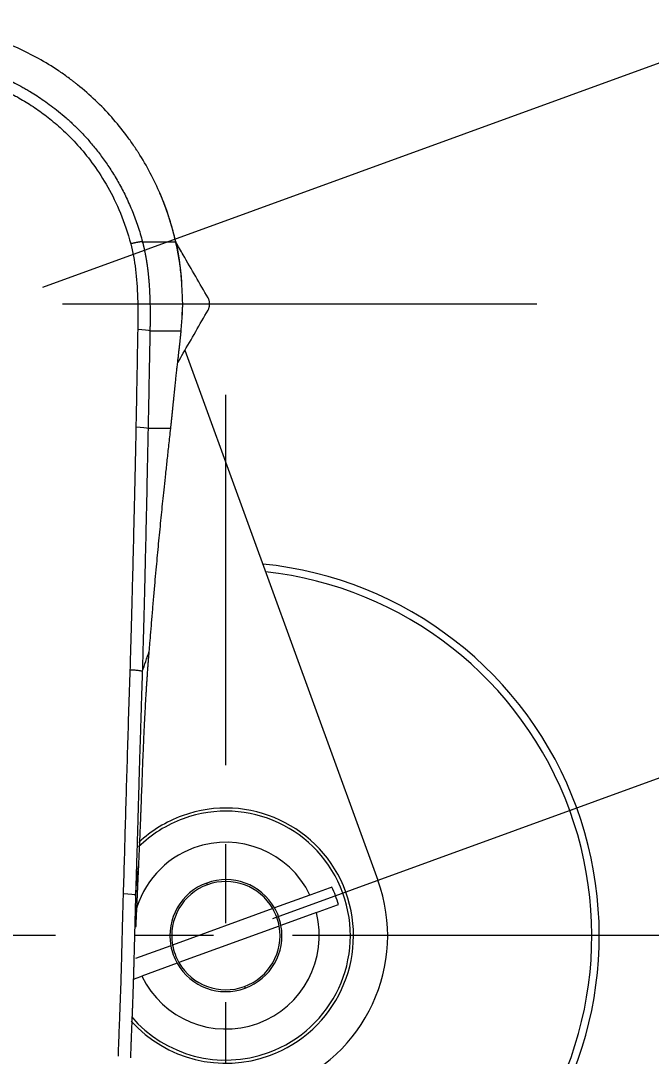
# Model space of a CAD drawing. Extents: x 4680 to 5808, y -3 to 824.
# Drawn here: x 5110.5 to 5161.2, y 185 to 268.2 of the extents above; entities that cross this region are included whole.
import ezdxf

# ---------------------------------------------------------------- set-up
doc = ezdxf.new("R2010")
doc.units = 0
doc.header["$LTSCALE"] = 4
doc.header["$MEASUREMENT"] = 0
doc.header["$PDMODE"] = 3
doc.header["$PDSIZE"] = -10
doc.linetypes.add('CENTER2', pattern=[28.575, 19.05, -3.175, 3.175, -3.175])
doc.layers.get('0').update_dxf_attribs({"linetype": 'CONTINUOUS'})
doc.layers.get('DEFPOINTS').update_dxf_attribs({"linetype": 'CONTINUOUS'})
doc.layers.add('1', color=7, linetype='CONTINUOUS')
doc.layers.add('Cneter', color=1, linetype='CENTER2', lineweight=13)
doc.styles.add('Daelim Dimension', font='NanumGothic.ttf')
doc.dimstyles.new('DEFAULT', dxfattribs={"dimscale": 2, "dimtxt": 2, "dimasz": 2, "dimexe": 0, "dimexo": 2, "dimgap": 1, "dimtad": 1, "dimdec": 1, "dimzin": 9, "dimdsep": 46, "dimtxsty": 'Daelim Dimension', "dimcen": 0.5, "dimclrd": 252, "dimclre": 252, "dimclrt": 3, "dimadec": 1, "dimazin": 0, "dimtfac": 1, "dimtdec": 1, "dimtix": 1, "dimtmove": 0, "dimatfit": 3, "dimfxl": 1, "dimtolj": 1, "dimtzin": 1, "dimlwd": 9, "dimlwe": 9, "dimarcsym": 0})

# ---------------------------------------------------------------- blocks, each defined once
blk = doc.blocks.new('*D23')
at = {"color": 5, "lineweight": 9, "ltscale": 0.5, "transparency": 16777216}
for p, q in [((5112.26, 246.822), (5171.052, 268.22)), ((5172.42, 264.461), (5188.153, 221.235)), ((5130.73, 196.078), (5189.522, 217.477))]:
    blk.add_line(p, q, dxfattribs=at)
at = {"color": 5, "ltscale": 0.5, "transparency": 16777216}
for points in [[(5173.047, 264.689), (5171.794, 264.233), (5171.052, 268.22)], [(5188.78, 221.464), (5187.527, 221.007), (5189.522, 217.477)]]:
    blk.add_solid(points, dxfattribs=at)
at = {"layer": 'DEFPOINTS', "color": 0, "ltscale": 0.5, "transparency": 16777216}
for p in [(5108.502, 245.453), (5189.522, 217.477), (5126.971, 194.71)]:
    blk.add_point(p, dxfattribs=at)
at = {"color": 7, "ltscale": 0.5, "transparency": 16777216, "insert": (5187.228, 245.375), "char_height": 10, "attachment_point": 5, "rotation": 290.00006, "style": 'Daelim Dimension'}
blk.add_mtext('\\A1;54', dxfattribs=at)

msp = doc.modelspace()

# ---------------------------------------------------------------- linework, layer by layer
at = {"layer": '1', "color": 7, "linetype": 'Continuous', "lineweight": 18}
for p, q in [((5122.944, 250.453), (5122.892, 250.453)), ((5122.944, 250.453), (5122.892, 250.453)), ((5123.684, 241.75), (5139.187, 199.156)), ((5133.727, 197.967), (5130.884, 196.932)), ((5130.741, 196.88), (5122.688, 193.949)), ((5134.24, 196.558), (5131.397, 195.523)), ((5131.254, 195.471), (5123.201, 192.54)), ((5122.545, 193.897), (5119.702, 192.863)), ((5123.058, 192.488), (5120.215, 191.453))]:
    msp.add_line(p, q, dxfattribs=at)
at = {"layer": '1', "color": 7, "linetype": 'Continuous', "lineweight": 13}
for p, q in [((5154.602, 204.767), (5155.162, 204.971)), ((5125.483, 198.798), (5125.432, 198.939)), ((5128.459, 190.622), (5128.51, 190.481))]:
    msp.add_line(p, q, dxfattribs=at)
at = {"layer": '1', "color": 7, "linetype": 'Continuous', "lineweight": 18}
for centre, radius, start, end in [((5101.002, 245.453), 22.5, 4.41844, 23.35781), ((5101.002, 245.453), 22.5, 4.41844, 23.35781), ((5126.971, 194.71), 30, 20, 84.32188), ((5126.971, 194.71), 29.404, 20, 83.76219), ((5126.971, 194.71), 30, 253.83406, 20), ((5126.971, 194.71), 29.404, 253.56125, 20), ((5126.971, 194.71), 10.25, 290, 110), ((5126.971, 194.71), 10, 290, 110), ((5126.971, 194.71), 10, 110, 134.53906), ((5126.971, 194.71), 10.25, 110, 133.08219), ((5126.971, 194.71), 7.5, 25.73917, 110), ((5126.971, 194.71), 7.5, 110, 165.89785), ((5126.971, 194.71), 4.5, 110, 190.40593), ((5126.971, 194.71), 4.5, 29.59407, 110), ((5126.971, 194.71), 4.35, 29.92819, 110), ((5126.971, 194.71), 13, 290, 20), ((5126.971, 194.71), 4.35, 110, 190.07181), ((5126.971, 194.71), 9.375, 15.41143, 24.58857), ((5126.971, 194.71), 7.5, 290, 14.26083), ((5126.971, 194.71), 4.35, 10.07181, 29.92819), ((5126.971, 194.71), 4.5, 10.40593, 29.59407), ((5126.971, 194.71), 4.35, 290, 10.07181), ((5126.971, 194.71), 4.5, 290, 10.40593), ((5126.971, 194.71), 4.5, 190.40593, 209.59407), ((5126.971, 194.71), 4.35, 190.07181, 209.92819), ((5126.971, 194.71), 4.5, 209.59407, 290), ((5126.971, 194.71), 4.35, 209.92819, 290), ((5126.971, 194.71), 7.5, 205.73917, 290), ((5126.971, 194.71), 10, 220.60438, 290), ((5126.971, 194.71), 10.25, 222.14563, 290)]:
    msp.add_arc(centre, radius, start, end, dxfattribs=at)
for centre, major_axis, ratio, start_param, end_param in [((5119.885, 243.296), (1, -0.019), 0.101212, 0.188932, 1.572713), ((5119.885, 243.296), (1, -0.019), 0.101212, 0.188932, 1.572713), ((5119.741, 235.453), (1, -0.02), 0.101209, 0.207439, 1.572868), ((5119.741, 235.453), (1, -0.02), 0.101209, 0.207439, 1.572868), ((5118.715, 197.963), (1, -0.031), 0.101183, 0.032378, 1.573901), ((5118.715, 197.963), (1, -0.031), 0.101183, 0.032378, 1.573901)]:
    msp.add_ellipse(centre, major_axis=major_axis, ratio=ratio, start_param=start_param, end_param=end_param, dxfattribs=at)
for points, knots in [([(5122.944, 250.453), (5122.803, 251.076), (5122.636, 251.688), (5122.253, 252.89), (5122.036, 253.481), (5121.556, 254.642), (5121.291, 255.213), (5120.715, 256.334), (5120.403, 256.885), (5120.023, 257.492), (5119.981, 257.559), (5119.895, 257.694), (5119.852, 257.761), (5119.721, 257.961), (5119.456, 258.358), (5119.179, 258.744), (5118.612, 259.504), (5118.214, 259.992), (5117.379, 260.933), (5116.943, 261.386), (5116.029, 262.255), (5115.552, 262.671), (5114.993, 263.119), (5114.931, 263.168), (5114.805, 263.267), (5114.742, 263.316), (5114.553, 263.461), (5114.171, 263.748), (5113.781, 264.021), (5112.994, 264.549), (5111.918, 265.206), (5110.793, 265.771), (5109.643, 266.289), (5109.055, 266.524), (5108.379, 266.761), (5108.304, 266.787), (5108.153, 266.839), (5108.077, 266.864), (5107.85, 266.938), (5107.395, 267.082), (5106.937, 267.211), (5106.018, 267.448), (5104.784, 267.713), (5103.533, 267.873), (5102.274, 267.981), (5101.64, 268.008), (5101.002, 268.008)], [0, 0, 0, 0, 0.0625, 0.0625, 0.125, 0.125, 0.1875, 0.1875, 0.25, 0.25, 0.257812, 0.257812, 0.265625, 0.265625, 0.28125, 0.3125, 0.3125, 0.375, 0.375, 0.4375, 0.4375, 0.5, 0.5, 0.507812, 0.507812, 0.515625, 0.515625, 0.53125, 0.5625, 0.5625, 0.625, 0.6875, 0.6875, 0.75, 0.75, 0.757812, 0.757812, 0.765625, 0.765625, 0.78125, 0.8125, 0.8125, 0.875, 0.9375, 0.9375, 1, 1, 1, 1]), ([(5122.944, 250.453), (5122.803, 251.076), (5122.636, 251.688), (5122.253, 252.89), (5122.036, 253.481), (5121.556, 254.642), (5121.291, 255.213), (5120.715, 256.334), (5120.403, 256.885), (5120.023, 257.492), (5119.981, 257.559), (5119.895, 257.694), (5119.852, 257.761), (5119.721, 257.961), (5119.456, 258.358), (5119.179, 258.744), (5118.612, 259.504), (5118.214, 259.992), (5117.379, 260.933), (5116.943, 261.386), (5116.029, 262.255), (5115.552, 262.671), (5114.993, 263.119), (5114.931, 263.168), (5114.805, 263.267), (5114.742, 263.316), (5114.553, 263.461), (5114.171, 263.748), (5113.781, 264.021), (5112.994, 264.549), (5111.918, 265.206), (5110.793, 265.771), (5109.643, 266.289), (5109.055, 266.524), (5108.379, 266.761), (5108.304, 266.787), (5108.153, 266.839), (5108.077, 266.864), (5107.85, 266.938), (5107.395, 267.082), (5106.937, 267.211), (5106.018, 267.448), (5104.784, 267.713), (5103.533, 267.873), (5102.274, 267.981), (5101.64, 268.008), (5101.002, 268.008)], [0, 0, 0, 0, 0.0625, 0.0625, 0.125, 0.125, 0.1875, 0.1875, 0.25, 0.25, 0.257812, 0.257812, 0.265625, 0.265625, 0.28125, 0.3125, 0.3125, 0.375, 0.375, 0.4375, 0.4375, 0.5, 0.5, 0.507812, 0.507812, 0.515625, 0.515625, 0.53125, 0.5625, 0.5625, 0.625, 0.6875, 0.6875, 0.75, 0.75, 0.757812, 0.757812, 0.765625, 0.765625, 0.78125, 0.8125, 0.8125, 0.875, 0.9375, 0.9375, 1, 1, 1, 1]), ([(5122.944, 250.453), (5123.042, 250.024), (5123.121, 249.592), (5123.218, 248.939), (5123.247, 248.721), (5123.298, 248.284), (5123.321, 248.065), (5123.381, 247.408), (5123.41, 246.97), (5123.455, 246.092), (5123.471, 245.652), (5123.484, 245.213)], [0, 0, 0, 0, 0.25, 0.25, 0.375, 0.375, 0.5, 0.5, 0.75, 0.75, 1, 1, 1, 1]), ([(5122.944, 250.453), (5123.042, 250.024), (5123.121, 249.592), (5123.218, 248.939), (5123.247, 248.721), (5123.298, 248.284), (5123.321, 248.065), (5123.381, 247.408), (5123.41, 246.97), (5123.455, 246.092), (5123.471, 245.652), (5123.484, 245.213)], [0, 0, 0, 0, 0.25, 0.25, 0.375, 0.375, 0.5, 0.5, 0.75, 0.75, 1, 1, 1, 1]), ([(5125.534, 245.953), (5125.205, 246.522), (5124.875, 247.094), (5124.211, 248.245), (5123.877, 248.823), (5123.345, 249.744), (5123.15, 250.083), (5122.953, 250.423)], [0, 0, 0, 0, 0.387653, 0.387653, 0.775306, 0.775306, 1, 1, 1, 1]), ([(5125.534, 245.953), (5125.205, 246.522), (5124.875, 247.094), (5124.211, 248.245), (5123.877, 248.823), (5123.345, 249.744), (5123.15, 250.083), (5122.953, 250.423)], [0, 0, 0, 0, 0.387653, 0.387653, 0.775306, 0.775306, 1, 1, 1, 1]), ([(5125.534, 244.953), (5125.555, 244.99), (5125.574, 245.029), (5125.607, 245.108), (5125.621, 245.149), (5125.638, 245.212), (5125.643, 245.234), (5125.652, 245.277), (5125.656, 245.299), (5125.665, 245.364), (5125.668, 245.408), (5125.668, 245.475), (5125.667, 245.497), (5125.664, 245.542), (5125.662, 245.564), (5125.653, 245.629), (5125.644, 245.672), (5125.627, 245.736), (5125.621, 245.756), (5125.607, 245.798), (5125.599, 245.818), (5125.574, 245.878), (5125.555, 245.917), (5125.534, 245.953)], [0, 0, 0, 0, 0.125, 0.125, 0.25, 0.25, 0.3125, 0.3125, 0.375, 0.375, 0.5, 0.5, 0.5625, 0.5625, 0.625, 0.625, 0.75, 0.75, 0.8125, 0.8125, 0.875, 0.875, 1, 1, 1, 1]), ([(5125.534, 244.953), (5125.555, 244.99), (5125.574, 245.029), (5125.607, 245.108), (5125.621, 245.149), (5125.638, 245.212), (5125.643, 245.234), (5125.652, 245.277), (5125.656, 245.299), (5125.665, 245.364), (5125.668, 245.408), (5125.668, 245.475), (5125.667, 245.497), (5125.664, 245.542), (5125.662, 245.564), (5125.653, 245.629), (5125.644, 245.672), (5125.627, 245.736), (5125.621, 245.756), (5125.607, 245.798), (5125.599, 245.818), (5125.574, 245.878), (5125.555, 245.917), (5125.534, 245.953)], [0, 0, 0, 0, 0.125, 0.125, 0.25, 0.25, 0.3125, 0.3125, 0.375, 0.375, 0.5, 0.5, 0.5625, 0.5625, 0.625, 0.625, 0.75, 0.75, 0.8125, 0.8125, 0.875, 0.875, 1, 1, 1, 1]), ([(5123.135, 240.799), (5123.271, 241.034), (5123.406, 241.268), (5123.877, 242.084), (5124.211, 242.662), (5124.875, 243.813), (5125.205, 244.384), (5125.534, 244.953)], [0, 0, 0, 0, 0.166797, 0.166797, 0.583398, 0.583398, 1, 1, 1, 1]), ([(5123.135, 240.799), (5123.271, 241.034), (5123.406, 241.268), (5123.877, 242.084), (5124.211, 242.662), (5124.875, 243.813), (5125.205, 244.384), (5125.534, 244.953)], [0, 0, 0, 0, 0.166797, 0.166797, 0.583398, 0.583398, 1, 1, 1, 1]), ([(5120.256, 215.929), (5120.25, 215.935), (5120.239, 215.941), (5120.206, 215.954), (5120.184, 215.961), (5120.129, 215.974), (5120.095, 215.98), (5120.018, 215.993), (5119.974, 215.999), (5119.879, 216.011), (5119.827, 216.016), (5119.719, 216.026), (5119.662, 216.031), (5119.547, 216.039), (5119.489, 216.042), (5119.374, 216.048), (5119.317, 216.051), (5119.262, 216.052)], [0, 0, 0, 0, 0.125, 0.125, 0.25, 0.25, 0.375, 0.375, 0.5, 0.5, 0.625, 0.625, 0.75, 0.75, 0.875, 0.875, 1, 1, 1, 1]), ([(5120.256, 215.929), (5120.25, 215.935), (5120.239, 215.941), (5120.206, 215.954), (5120.184, 215.961), (5120.129, 215.974), (5120.095, 215.98), (5120.018, 215.993), (5119.974, 215.999), (5119.879, 216.011), (5119.827, 216.016), (5119.719, 216.026), (5119.662, 216.031), (5119.547, 216.039), (5119.489, 216.042), (5119.374, 216.048), (5119.317, 216.051), (5119.262, 216.052)], [0, 0, 0, 0, 0.125, 0.125, 0.25, 0.25, 0.375, 0.375, 0.5, 0.5, 0.625, 0.625, 0.75, 0.75, 0.875, 0.875, 1, 1, 1, 1]), ([(5119.714, 197.935), (5119.712, 197.866), (5119.707, 197.713), (5119.7, 197.462), (5119.691, 197.168), (5119.682, 196.83), (5119.671, 196.448), (5119.66, 196.022), (5119.648, 195.553), (5119.635, 195.043), (5119.622, 194.526), (5119.609, 194.024), (5119.598, 193.56), (5119.586, 193.12), (5119.576, 192.705), (5119.565, 192.316), (5119.555, 191.951), (5119.544, 191.531), (5119.528, 190.995), (5119.505, 190.29), (5119.476, 189.45), (5119.446, 188.684), (5119.421, 188.043), (5119.403, 187.578), (5119.385, 187.136), (5119.369, 186.714), (5119.353, 186.313), (5119.339, 185.929), (5119.326, 185.564), (5119.313, 185.215), (5119.306, 184.989), (5119.302, 184.879)], [0, 0, 0, 0, 0.015918, 0.035127, 0.057669, 0.083575, 0.112858, 0.145503, 0.181455, 0.220611, 0.262808, 0.300259, 0.335871, 0.369585, 0.401366, 0.431201, 0.459092, 0.485062, 0.527826, 0.582224, 0.646811, 0.720743, 0.75831, 0.793879, 0.827686, 0.859901, 0.890646, 0.92, 0.948006, 0.974676, 1, 1, 1, 1]), ([(5119.714, 197.935), (5119.712, 197.866), (5119.707, 197.713), (5119.7, 197.462), (5119.691, 197.168), (5119.682, 196.83), (5119.671, 196.448), (5119.66, 196.022), (5119.648, 195.553), (5119.635, 195.043), (5119.622, 194.526), (5119.609, 194.024), (5119.598, 193.56), (5119.586, 193.12), (5119.576, 192.705), (5119.565, 192.316), (5119.555, 191.951), (5119.544, 191.531), (5119.528, 190.995), (5119.505, 190.29), (5119.486, 189.743), (5119.474, 189.432), (5119.473, 189.403)], [0, 0, 0, 0, 0.024356, 0.053748, 0.08824, 0.127879, 0.172686, 0.222635, 0.277646, 0.33756, 0.402125, 0.45943, 0.51392, 0.565507, 0.614135, 0.659785, 0.702463, 0.742199, 0.807633, 0.890868, 0.989694, 1, 1, 1, 1]), ([(5119.55, 191.211), (5119.575, 191.22), (5119.797, 191.301), (5120.018, 191.381), (5120.215, 191.453)], [0, 0, 0, 0, 0.113254, 1, 1, 1, 1]), ([(5119.461, 189.066), (5119.454, 188.886), (5119.441, 188.542), (5119.421, 188.043), (5119.403, 187.578), (5119.385, 187.136), (5119.369, 186.714), (5119.353, 186.313), (5119.339, 185.929), (5119.326, 185.564), (5119.313, 185.215), (5119.306, 184.989), (5119.302, 184.879)], [0, 0, 0, 0, 0.12915, 0.2463, 0.357223, 0.462646, 0.563107, 0.658985, 0.750525, 0.83786, 0.92103, 1, 1, 1, 1])]:
    msp.add_open_spline(points, degree=3, knots=knots, dxfattribs=at)
at = {"layer": '1', "color": 7, "linetype": 'Continuous', "lineweight": 13}
for points, knots in [([(5101.002, 265.361), (5101.837, 265.361), (5102.689, 265.307), (5103.98, 265.14), (5104.845, 264.999), (5106.149, 264.698), (5107.453, 264.302), (5108.317, 263.973), (5109.175, 263.611), (5109.602, 263.413), (5110.235, 263.091), (5110.551, 262.923), (5110.915, 262.716), (5111.097, 262.61), (5111.187, 262.557), (5111.233, 262.53), (5111.255, 262.516), (5111.266, 262.509), (5111.272, 262.506), (5111.275, 262.504), (5111.276, 262.503), (5111.277, 262.503), (5111.277, 262.503), (5111.278, 262.503), (5111.617, 262.298), (5111.976, 262.067), (5112.728, 261.546), (5113.121, 261.254), (5113.726, 260.765), (5114.135, 260.421), (5114.552, 260.039), (5114.972, 259.638), (5115.183, 259.427), (5115.604, 258.984), (5116.026, 258.521), (5116.654, 257.76), (5117.271, 256.931), (5117.669, 256.331), (5118.059, 255.709), (5118.249, 255.385), (5118.618, 254.714), (5118.797, 254.367), (5119.14, 253.648), (5119.304, 253.277), (5119.614, 252.511), (5119.76, 252.115), (5120.031, 251.302), (5120.156, 250.883), (5120.268, 250.453)], [0, 0, 0, 0, 0.125, 0.125, 0.1875, 0.25, 0.3125, 0.375, 0.375, 0.4375, 0.4375, 0.46875, 0.484375, 0.492188, 0.496094, 0.498047, 0.499023, 0.499512, 0.499756, 0.499878, 0.499939, 0.499969, 0.499969, 0.5, 0.5, 0.5625, 0.5625, 0.625, 0.625, 0.65625, 0.6875, 0.6875, 0.71875, 0.71875, 0.75, 0.78125, 0.8125, 0.84375, 0.84375, 0.875, 0.875, 0.90625, 0.90625, 0.9375, 0.9375, 0.96875, 0.96875, 1, 1, 1, 1]), ([(5101.002, 265.361), (5101.837, 265.361), (5102.689, 265.307), (5103.98, 265.14), (5104.845, 264.999), (5106.149, 264.698), (5107.453, 264.302), (5108.317, 263.973), (5109.175, 263.611), (5109.602, 263.413), (5110.235, 263.091), (5110.551, 262.923), (5110.915, 262.716), (5111.097, 262.61), (5111.187, 262.557), (5111.233, 262.53), (5111.255, 262.516), (5111.266, 262.509), (5111.272, 262.506), (5111.275, 262.504), (5111.276, 262.503), (5111.277, 262.503), (5111.277, 262.503), (5111.278, 262.503), (5111.617, 262.298), (5111.976, 262.067), (5112.728, 261.546), (5113.121, 261.254), (5113.726, 260.765), (5114.135, 260.421), (5114.552, 260.039), (5114.972, 259.638), (5115.183, 259.427), (5115.604, 258.984), (5116.026, 258.521), (5116.654, 257.76), (5117.271, 256.931), (5117.669, 256.331), (5118.059, 255.709), (5118.249, 255.385), (5118.618, 254.714), (5118.797, 254.367), (5119.14, 253.648), (5119.304, 253.277), (5119.614, 252.511), (5119.76, 252.115), (5120.031, 251.302), (5120.156, 250.883), (5120.268, 250.453)], [0, 0, 0, 0, 0.125, 0.125, 0.1875, 0.25, 0.3125, 0.375, 0.375, 0.4375, 0.4375, 0.46875, 0.484375, 0.492188, 0.496094, 0.498047, 0.499023, 0.499512, 0.499756, 0.499878, 0.499939, 0.499969, 0.499969, 0.5, 0.5, 0.5625, 0.5625, 0.625, 0.625, 0.65625, 0.6875, 0.6875, 0.71875, 0.71875, 0.75, 0.78125, 0.8125, 0.84375, 0.84375, 0.875, 0.875, 0.90625, 0.90625, 0.9375, 0.9375, 0.96875, 0.96875, 1, 1, 1, 1]), ([(5120.268, 250.453), (5120.324, 250.453), (5120.435, 250.453), (5120.603, 250.453), (5120.771, 250.453), (5120.941, 250.453), (5121.113, 250.453), (5121.285, 250.453), (5121.459, 250.453), (5121.634, 250.453), (5121.81, 250.453), (5121.987, 250.453), (5122.166, 250.453), (5122.346, 250.453), (5122.527, 250.453), (5122.709, 250.453), (5122.831, 250.453), (5122.892, 250.453)], [0, 0, 0, 0, 0.06283, 0.126207, 0.190132, 0.254605, 0.319625, 0.385194, 0.451312, 0.517977, 0.585192, 0.652955, 0.721266, 0.790126, 0.859535, 0.929493, 1, 1, 1, 1]), ([(5120.268, 250.453), (5120.273, 250.435), (5120.283, 250.397), (5120.297, 250.341), (5120.311, 250.285), (5120.325, 250.228), (5120.339, 250.171), (5120.353, 250.113), (5120.366, 250.056), (5120.379, 249.998), (5120.393, 249.939), (5120.406, 249.881), (5120.418, 249.822), (5120.431, 249.763), (5120.444, 249.704), (5120.456, 249.644), (5120.468, 249.584), (5120.48, 249.524), (5120.492, 249.464), (5120.503, 249.403), (5120.515, 249.342), (5120.526, 249.281), (5120.537, 249.22), (5120.548, 249.158), (5120.559, 249.096), (5120.569, 249.034), (5120.58, 248.971), (5120.59, 248.908), (5120.6, 248.845), (5120.61, 248.782), (5120.619, 248.718), (5120.629, 248.654), (5120.638, 248.59), (5120.647, 248.525), (5120.656, 248.461), (5120.665, 248.396), (5120.673, 248.33), (5120.682, 248.265), (5120.69, 248.199), (5120.698, 248.133), (5120.706, 248.067), (5120.713, 248), (5120.721, 247.933), (5120.728, 247.866), (5120.735, 247.799), (5120.742, 247.731), (5120.749, 247.663), (5120.755, 247.595), (5120.762, 247.527), (5120.768, 247.458), (5120.774, 247.389), (5120.78, 247.32), (5120.786, 247.25), (5120.791, 247.18), (5120.8, 247.068), (5120.811, 246.91), (5120.824, 246.703), (5120.836, 246.489), (5120.846, 246.267), (5120.856, 246.036), (5120.864, 245.797), (5120.87, 245.551), (5120.875, 245.296), (5120.879, 245.033), (5120.881, 244.763), (5120.881, 244.484), (5120.88, 244.198), (5120.877, 243.904), (5120.873, 243.602), (5120.869, 243.399), (5120.868, 243.296)], [0, 0, 0, 0, 0.008025, 0.016082, 0.02417, 0.03229, 0.040441, 0.048624, 0.056839, 0.065085, 0.073363, 0.081673, 0.090016, 0.09839, 0.106797, 0.115236, 0.123707, 0.132211, 0.140747, 0.149316, 0.157918, 0.166552, 0.175219, 0.183919, 0.192652, 0.201418, 0.210217, 0.219049, 0.227915, 0.236813, 0.245745, 0.25471, 0.263709, 0.272741, 0.281807, 0.290906, 0.300039, 0.309206, 0.318406, 0.32764, 0.336907, 0.346209, 0.355544, 0.364913, 0.374316, 0.383752, 0.393223, 0.402727, 0.412265, 0.421838, 0.431444, 0.441083, 0.450757, 0.460465, 0.470206, 0.497769, 0.526449, 0.556247, 0.587162, 0.619194, 0.65234, 0.686598, 0.721965, 0.758436, 0.796004, 0.834663, 0.874403, 0.915215, 0.957085, 1, 1, 1, 1]), ([(5120.268, 250.453), (5120.324, 250.453), (5120.435, 250.453), (5120.603, 250.453), (5120.771, 250.453), (5120.941, 250.453), (5121.113, 250.453), (5121.285, 250.453), (5121.459, 250.453), (5121.634, 250.453), (5121.81, 250.453), (5121.987, 250.453), (5122.166, 250.453), (5122.346, 250.453), (5122.527, 250.453), (5122.709, 250.453), (5122.831, 250.453), (5122.892, 250.453)], [0, 0, 0, 0, 0.06283, 0.126207, 0.190132, 0.254605, 0.319625, 0.385194, 0.451312, 0.517977, 0.585192, 0.652955, 0.721266, 0.790126, 0.859535, 0.929493, 1, 1, 1, 1]), ([(5120.268, 250.453), (5120.273, 250.435), (5120.283, 250.397), (5120.297, 250.341), (5120.311, 250.285), (5120.325, 250.228), (5120.339, 250.171), (5120.353, 250.113), (5120.366, 250.056), (5120.379, 249.998), (5120.393, 249.939), (5120.406, 249.881), (5120.418, 249.822), (5120.431, 249.763), (5120.444, 249.704), (5120.456, 249.644), (5120.468, 249.584), (5120.48, 249.524), (5120.492, 249.464), (5120.503, 249.403), (5120.515, 249.342), (5120.526, 249.281), (5120.537, 249.22), (5120.548, 249.158), (5120.559, 249.096), (5120.569, 249.034), (5120.58, 248.971), (5120.59, 248.908), (5120.6, 248.845), (5120.61, 248.782), (5120.619, 248.718), (5120.629, 248.654), (5120.638, 248.59), (5120.647, 248.525), (5120.656, 248.461), (5120.665, 248.396), (5120.673, 248.33), (5120.682, 248.265), (5120.69, 248.199), (5120.698, 248.133), (5120.706, 248.067), (5120.713, 248), (5120.721, 247.933), (5120.728, 247.866), (5120.735, 247.799), (5120.742, 247.731), (5120.749, 247.663), (5120.755, 247.595), (5120.762, 247.527), (5120.768, 247.458), (5120.774, 247.389), (5120.78, 247.32), (5120.786, 247.25), (5120.791, 247.18), (5120.8, 247.068), (5120.811, 246.91), (5120.824, 246.703), (5120.836, 246.489), (5120.846, 246.267), (5120.856, 246.036), (5120.864, 245.797), (5120.87, 245.551), (5120.875, 245.296), (5120.879, 245.033), (5120.881, 244.763), (5120.881, 244.484), (5120.88, 244.198), (5120.877, 243.904), (5120.873, 243.602), (5120.869, 243.399), (5120.868, 243.296)], [0, 0, 0, 0, 0.008025, 0.016082, 0.02417, 0.03229, 0.040441, 0.048624, 0.056839, 0.065085, 0.073363, 0.081673, 0.090016, 0.09839, 0.106797, 0.115236, 0.123707, 0.132211, 0.140747, 0.149316, 0.157918, 0.166552, 0.175219, 0.183919, 0.192652, 0.201418, 0.210217, 0.219049, 0.227915, 0.236813, 0.245745, 0.25471, 0.263709, 0.272741, 0.281807, 0.290906, 0.300039, 0.309206, 0.318406, 0.32764, 0.336907, 0.346209, 0.355544, 0.364913, 0.374316, 0.383752, 0.393223, 0.402727, 0.412265, 0.421838, 0.431444, 0.441083, 0.450757, 0.460465, 0.470206, 0.497769, 0.526449, 0.556247, 0.587162, 0.619194, 0.65234, 0.686598, 0.721965, 0.758436, 0.796004, 0.834663, 0.874403, 0.915215, 0.957085, 1, 1, 1, 1]), ([(5122.539, 235.453), (5122.542, 235.479), (5122.547, 235.531), (5122.555, 235.608), (5122.564, 235.685), (5122.572, 235.763), (5122.58, 235.84), (5122.588, 235.917), (5122.596, 235.995), (5122.604, 236.072), (5122.613, 236.15), (5122.621, 236.227), (5122.629, 236.305), (5122.637, 236.382), (5122.645, 236.46), (5122.653, 236.537), (5122.66, 236.615), (5122.668, 236.693), (5122.676, 236.77), (5122.684, 236.848), (5122.692, 236.926), (5122.7, 237.004), (5122.708, 237.082), (5122.716, 237.16), (5122.724, 237.238), (5122.732, 237.315), (5122.739, 237.393), (5122.747, 237.472), (5122.755, 237.55), (5122.763, 237.628), (5122.771, 237.706), (5122.779, 237.784), (5122.787, 237.862), (5122.795, 237.941), (5122.803, 238.019), (5122.811, 238.097), (5122.825, 238.235), (5122.845, 238.434), (5122.872, 238.693), (5122.899, 238.954), (5122.933, 239.273), (5122.974, 239.656), (5123.019, 240.063), (5123.065, 240.473), (5123.102, 240.791), (5123.132, 241.049), (5123.15, 241.21), (5123.166, 241.351), (5123.18, 241.472), (5123.192, 241.574), (5123.206, 241.696), (5123.223, 241.841), (5123.242, 242.013), (5123.26, 242.176), (5123.277, 242.329), (5123.291, 242.457), (5123.303, 242.563), (5123.312, 242.65), (5123.321, 242.735), (5123.329, 242.82), (5123.338, 242.902), (5123.346, 242.984), (5123.354, 243.064), (5123.361, 243.142), (5123.368, 243.219), (5123.373, 243.271), (5123.375, 243.296)], [0, 0, 0, 0, 0.00915, 0.018316, 0.027498, 0.036696, 0.045911, 0.055143, 0.064392, 0.073658, 0.082942, 0.092244, 0.101563, 0.110901, 0.120257, 0.129633, 0.139027, 0.148441, 0.157874, 0.167327, 0.1768, 0.186293, 0.195807, 0.205342, 0.214898, 0.224475, 0.234074, 0.243694, 0.253337, 0.263003, 0.272691, 0.282402, 0.292137, 0.301895, 0.311676, 0.321482, 0.331313, 0.36369, 0.39654, 0.429872, 0.463699, 0.519482, 0.579112, 0.624424, 0.682359, 0.706515, 0.728047, 0.746944, 0.763197, 0.776797, 0.787736, 0.812034, 0.834957, 0.856499, 0.876653, 0.895416, 0.906911, 0.918176, 0.929211, 0.940016, 0.95059, 0.960934, 0.971046, 0.980928, 0.990579, 1, 1, 1, 1]), ([(5122.539, 235.453), (5122.542, 235.479), (5122.547, 235.531), (5122.555, 235.608), (5122.564, 235.685), (5122.572, 235.763), (5122.58, 235.84), (5122.588, 235.917), (5122.596, 235.995), (5122.604, 236.072), (5122.613, 236.15), (5122.621, 236.227), (5122.629, 236.305), (5122.637, 236.382), (5122.645, 236.46), (5122.653, 236.537), (5122.66, 236.615), (5122.668, 236.693), (5122.676, 236.77), (5122.684, 236.848), (5122.692, 236.926), (5122.7, 237.004), (5122.708, 237.082), (5122.716, 237.16), (5122.724, 237.238), (5122.732, 237.315), (5122.739, 237.393), (5122.747, 237.472), (5122.755, 237.55), (5122.763, 237.628), (5122.771, 237.706), (5122.779, 237.784), (5122.787, 237.862), (5122.795, 237.941), (5122.803, 238.019), (5122.811, 238.097), (5122.825, 238.235), (5122.845, 238.434), (5122.872, 238.693), (5122.899, 238.954), (5122.933, 239.273), (5122.974, 239.656), (5123.019, 240.063), (5123.065, 240.473), (5123.102, 240.791), (5123.132, 241.049), (5123.15, 241.21), (5123.166, 241.351), (5123.18, 241.472), (5123.192, 241.574), (5123.206, 241.696), (5123.223, 241.841), (5123.242, 242.013), (5123.26, 242.176), (5123.277, 242.329), (5123.291, 242.457), (5123.303, 242.563), (5123.312, 242.65), (5123.321, 242.735), (5123.329, 242.82), (5123.338, 242.902), (5123.346, 242.984), (5123.354, 243.064), (5123.361, 243.142), (5123.368, 243.219), (5123.373, 243.271), (5123.375, 243.296)], [0, 0, 0, 0, 0.00915, 0.018316, 0.027498, 0.036696, 0.045911, 0.055143, 0.064392, 0.073658, 0.082942, 0.092244, 0.101563, 0.110901, 0.120257, 0.129633, 0.139027, 0.148441, 0.157874, 0.167327, 0.1768, 0.186293, 0.195807, 0.205342, 0.214898, 0.224475, 0.234074, 0.243694, 0.253337, 0.263003, 0.272691, 0.282402, 0.292137, 0.301895, 0.311676, 0.321482, 0.331313, 0.36369, 0.39654, 0.429872, 0.463699, 0.519482, 0.579112, 0.624424, 0.682359, 0.706515, 0.728047, 0.746944, 0.763197, 0.776797, 0.787736, 0.812034, 0.834957, 0.856499, 0.876653, 0.895416, 0.906911, 0.918176, 0.929211, 0.940016, 0.95059, 0.960934, 0.971046, 0.980928, 0.990579, 1, 1, 1, 1]), ([(5119.971, 200.356), (5119.975, 200.435), (5119.982, 200.594), (5119.994, 200.835), (5120.005, 201.081), (5120.016, 201.33), (5120.028, 201.584), (5120.039, 201.843), (5120.05, 202.105), (5120.062, 202.372), (5120.073, 202.643), (5120.084, 202.919), (5120.095, 203.198), (5120.107, 203.482), (5120.118, 203.77), (5120.129, 204.063), (5120.141, 204.36), (5120.152, 204.661), (5120.17, 205.125), (5120.196, 205.82), (5120.233, 206.815), (5120.278, 208.019), (5120.33, 209.32), (5120.384, 210.594), (5120.436, 211.721), (5120.485, 212.693), (5120.525, 213.419), (5120.556, 213.95), (5120.58, 214.337), (5120.604, 214.717), (5120.628, 215.093), (5120.653, 215.462), (5120.678, 215.827), (5120.704, 216.185), (5120.731, 216.539), (5120.758, 216.887), (5120.786, 217.229), (5120.805, 217.456), (5120.814, 217.568)], [0, 0, 0, 0, 0.013749, 0.027748, 0.041996, 0.056492, 0.071238, 0.086233, 0.101476, 0.116969, 0.13271, 0.1487, 0.164938, 0.181425, 0.19816, 0.215144, 0.232377, 0.249857, 0.267585, 0.313219, 0.371015, 0.440966, 0.523058, 0.597584, 0.663071, 0.719527, 0.76696, 0.789725, 0.812173, 0.834304, 0.85612, 0.87762, 0.898804, 0.919673, 0.940227, 0.960466, 0.98039, 1, 1, 1, 1]), ([(5119.971, 200.356), (5119.975, 200.435), (5119.982, 200.594), (5119.994, 200.835), (5120.005, 201.081), (5120.016, 201.33), (5120.028, 201.584), (5120.039, 201.843), (5120.05, 202.105), (5120.062, 202.372), (5120.073, 202.643), (5120.084, 202.919), (5120.095, 203.198), (5120.107, 203.482), (5120.118, 203.77), (5120.129, 204.063), (5120.141, 204.36), (5120.152, 204.661), (5120.17, 205.125), (5120.196, 205.82), (5120.233, 206.815), (5120.278, 208.019), (5120.33, 209.32), (5120.384, 210.594), (5120.436, 211.721), (5120.485, 212.693), (5120.525, 213.419), (5120.556, 213.95), (5120.58, 214.337), (5120.604, 214.717), (5120.628, 215.093), (5120.653, 215.462), (5120.678, 215.827), (5120.704, 216.185), (5120.731, 216.539), (5120.758, 216.887), (5120.786, 217.229), (5120.805, 217.456), (5120.814, 217.568)], [0, 0, 0, 0, 0.013749, 0.027748, 0.041996, 0.056492, 0.071238, 0.086233, 0.101476, 0.116969, 0.13271, 0.1487, 0.164938, 0.181425, 0.19816, 0.215144, 0.232377, 0.249857, 0.267585, 0.313219, 0.371015, 0.440966, 0.523058, 0.597584, 0.663071, 0.719527, 0.76696, 0.789725, 0.812173, 0.834304, 0.85612, 0.87762, 0.898804, 0.919673, 0.940227, 0.960466, 0.98039, 1, 1, 1, 1]), ([(5120.256, 215.929), (5120.251, 215.779), (5120.241, 215.476), (5120.225, 215.021), (5120.21, 214.561), (5120.195, 214.098), (5120.18, 213.63), (5120.165, 213.159), (5120.15, 212.683), (5120.135, 212.204), (5120.12, 211.721), (5120.088, 210.704), (5120.037, 209.022), (5119.979, 207.039), (5119.931, 205.368), (5119.898, 204.229), (5119.873, 203.342), (5119.854, 202.709), (5119.837, 202.103), (5119.818, 201.451), (5119.796, 200.681), (5119.774, 199.946), (5119.753, 199.245), (5119.733, 198.579), (5119.72, 198.146), (5119.714, 197.935)], [0, 0, 0, 0, 0.025097, 0.050413, 0.075949, 0.101704, 0.127679, 0.153873, 0.180287, 0.206921, 0.233774, 0.260846, 0.376337, 0.514225, 0.591608, 0.65492, 0.704171, 0.739368, 0.760517, 0.80523, 0.848022, 0.888895, 0.927849, 0.964883, 1, 1, 1, 1]), ([(5120.256, 215.929), (5120.251, 215.779), (5120.241, 215.476), (5120.225, 215.021), (5120.21, 214.561), (5120.195, 214.098), (5120.18, 213.63), (5120.165, 213.159), (5120.15, 212.683), (5120.135, 212.204), (5120.12, 211.721), (5120.088, 210.704), (5120.037, 209.022), (5119.979, 207.039), (5119.931, 205.368), (5119.898, 204.229), (5119.873, 203.342), (5119.854, 202.709), (5119.837, 202.103), (5119.818, 201.451), (5119.796, 200.681), (5119.774, 199.946), (5119.753, 199.245), (5119.733, 198.579), (5119.72, 198.146), (5119.714, 197.935)], [0, 0, 0, 0, 0.025097, 0.050413, 0.075949, 0.101704, 0.127679, 0.153873, 0.180287, 0.206921, 0.233774, 0.260846, 0.376337, 0.514225, 0.591608, 0.65492, 0.704171, 0.739368, 0.760517, 0.80523, 0.848022, 0.888895, 0.927849, 0.964883, 1, 1, 1, 1]), ([(5119.745, 195.382), (5119.745, 195.398), (5119.751, 195.517), (5119.762, 195.742), (5119.777, 196.061), (5119.793, 196.391), (5119.808, 196.732), (5119.824, 197.071), (5119.838, 197.404), (5119.852, 197.722), (5119.866, 198.031), (5119.879, 198.333), (5119.892, 198.628), (5119.904, 198.919), (5119.917, 199.208), (5119.93, 199.494), (5119.943, 199.781), (5119.957, 200.068), (5119.966, 200.26), (5119.971, 200.356)], [0, 0, 0, 0, 0.009829, 0.071573, 0.135846, 0.202295, 0.270709, 0.340964, 0.407098, 0.470972, 0.532971, 0.593453, 0.652757, 0.711194, 0.769059, 0.826625, 0.884148, 0.941866, 1, 1, 1, 1]), ([(5119.745, 195.384), (5119.745, 195.4), (5119.751, 195.518), (5119.762, 195.742), (5119.777, 196.061), (5119.793, 196.391), (5119.808, 196.732), (5119.824, 197.071), (5119.838, 197.404), (5119.852, 197.722), (5119.866, 198.031), (5119.879, 198.333), (5119.892, 198.628), (5119.904, 198.919), (5119.917, 199.208), (5119.93, 199.494), (5119.943, 199.781), (5119.957, 200.068), (5119.966, 200.26), (5119.971, 200.356)], [0, 0, 0, 0, 0.009411, 0.071181, 0.135481, 0.201958, 0.270401, 0.340685, 0.406847, 0.470748, 0.532773, 0.593282, 0.65261, 0.711072, 0.768961, 0.826552, 0.884099, 0.941841, 1, 1, 1, 1])]:
    msp.add_open_spline(points, degree=3, knots=knots, dxfattribs=at)
for points in [[(5101.002, 264.486), (5101.39, 264.486), (5102.18, 264.462), (5103.413, 264.345), (5104.672, 264.14), (5105.94, 263.844), (5107.202, 263.457), (5108.441, 262.979), (5109.641, 262.415), (5110.792, 261.773), (5111.885, 261.06), (5112.966, 260.245), (5114.064, 259.283), (5115.2, 258.109), (5116.359, 256.667), (5117.491, 254.916), (5118.529, 252.818), (5119.093, 251.177), (5119.323, 250.29)], [(5101.002, 264.486), (5101.39, 264.486), (5102.18, 264.462), (5103.413, 264.345), (5104.672, 264.14), (5105.94, 263.844), (5107.202, 263.457), (5108.441, 262.979), (5109.641, 262.415), (5110.792, 261.773), (5111.885, 261.06), (5112.966, 260.245), (5114.064, 259.283), (5115.2, 258.109), (5116.359, 256.667), (5117.491, 254.916), (5118.529, 252.818), (5119.093, 251.177), (5119.323, 250.29)], [(5119.323, 250.29), (5119.489, 249.652), (5119.744, 248.288), (5119.909, 245.973), (5119.902, 244.282), (5119.885, 243.397)], [(5119.323, 250.29), (5119.489, 249.652), (5119.744, 248.288), (5119.909, 245.973), (5119.902, 244.282), (5119.885, 243.397)], [(5119.885, 243.397), (5119.868, 242.473), (5119.835, 240.659), (5119.789, 238.037), (5119.758, 236.369), (5119.741, 235.554)], [(5119.885, 243.397), (5119.868, 242.473), (5119.835, 240.659), (5119.789, 238.037), (5119.758, 236.369), (5119.741, 235.554)], [(5120.868, 243.296), (5121.701, 243.296), (5122.537, 243.296), (5123.375, 243.296)], [(5120.868, 243.296), (5121.701, 243.296), (5122.537, 243.296), (5123.375, 243.296)], [(5119.741, 235.554), (5119.717, 234.389), (5119.67, 232.152), (5119.599, 229.039), (5119.534, 226.275), (5119.473, 223.807), (5119.417, 221.594), (5119.363, 219.59), (5119.312, 217.757), (5119.278, 216.606), (5119.262, 216.052)], [(5119.741, 235.554), (5119.717, 234.389), (5119.67, 232.152), (5119.599, 229.039), (5119.534, 226.275), (5119.473, 223.807), (5119.417, 221.594), (5119.363, 219.59), (5119.312, 217.757), (5119.278, 216.606), (5119.262, 216.052)], [(5120.814, 217.568), (5120.827, 217.722), (5120.839, 217.875), (5120.852, 218.028)], [(5120.814, 217.568), (5120.827, 217.722), (5120.839, 217.875), (5120.852, 218.028)], [(5119.262, 216.052), (5119.188, 213.937), (5119.056, 209.784), (5118.884, 203.796), (5118.773, 199.949), (5118.715, 198.064)], [(5119.262, 216.052), (5119.188, 213.937), (5119.056, 209.784), (5118.884, 203.796), (5118.773, 199.949), (5118.715, 198.064)], [(5118.715, 198.064), (5118.698, 197.511), (5118.668, 196.444), (5118.63, 194.967), (5118.596, 193.583), (5118.564, 192.344), (5118.529, 191.123), (5118.483, 189.769), (5118.428, 188.308), (5118.364, 186.738), (5118.323, 185.604), (5118.303, 185.016)], [(5118.715, 198.064), (5118.698, 197.511), (5118.668, 196.444), (5118.63, 194.967), (5118.596, 193.583), (5118.564, 192.344), (5118.529, 191.123), (5118.483, 189.769), (5118.428, 188.308), (5118.364, 186.738), (5118.323, 185.604), (5118.303, 185.016)]]:
    msp.add_open_spline(points, degree=3, dxfattribs=at)
msp.add_rational_spline([(5120.268, 250.453), (5120.165, 250.475), (5119.795, 250.411), (5119.323, 250.29)], [1.11684040443, 0.95681014078, 0.961168763462, 1.12991627248], degree=3, dxfattribs=at)
msp.add_rational_spline([(5120.268, 250.453), (5120.165, 250.475), (5119.795, 250.411), (5119.323, 250.29)], [1.11684040443, 0.95681014078, 0.961168763462, 1.12991627248], degree=3, dxfattribs=at)
at = {"layer": '1', "color": 7, "linetype": 'Continuous', "lineweight": 18}
for points in [[(5123.375, 243.296), (5123.396, 243.518), (5123.431, 243.955), (5123.468, 244.599), (5123.48, 245.011), (5123.484, 245.213)], [(5123.375, 243.296), (5123.396, 243.518), (5123.431, 243.955), (5123.468, 244.599), (5123.48, 245.011), (5123.484, 245.213)], [(5123.483, 244.565), (5123.486, 244.638), (5123.489, 244.783), (5123.489, 245), (5123.486, 245.142), (5123.484, 245.213)], [(5123.483, 244.565), (5123.486, 244.638), (5123.489, 244.783), (5123.489, 245), (5123.486, 245.142), (5123.484, 245.213)], [(5120.868, 243.296), (5120.85, 242.372), (5120.816, 240.56), (5120.769, 237.939), (5120.737, 236.27), (5120.72, 235.453)], [(5120.868, 243.296), (5120.85, 242.372), (5120.816, 240.56), (5120.769, 237.939), (5120.737, 236.27), (5120.72, 235.453)], [(5120.72, 235.453), (5120.696, 234.288), (5120.649, 232.049), (5120.58, 228.934), (5120.517, 226.168), (5120.459, 223.697), (5120.404, 221.481), (5120.353, 219.475), (5120.304, 217.64), (5120.272, 216.485), (5120.256, 215.929)], [(5120.72, 235.453), (5120.696, 234.288), (5120.649, 232.049), (5120.58, 228.934), (5120.517, 226.168), (5120.459, 223.697), (5120.404, 221.481), (5120.353, 219.475), (5120.304, 217.64), (5120.272, 216.485), (5120.256, 215.929)], [(5122.539, 235.453), (5121.933, 235.453), (5121.326, 235.453), (5120.72, 235.453)], [(5122.539, 235.453), (5121.933, 235.453), (5121.326, 235.453), (5120.72, 235.453)], [(5120.852, 218.028), (5120.872, 218.274), (5120.918, 218.826), (5121.004, 219.869), (5121.1, 221.013), (5121.201, 222.191), (5121.302, 223.331), (5121.394, 224.353), (5121.479, 225.272), (5121.567, 226.195), (5121.657, 227.123), (5121.75, 228.056), (5121.842, 228.963), (5121.931, 229.824), (5122.03, 230.768), (5122.14, 231.799), (5122.262, 232.919), (5122.394, 234.128), (5122.489, 235.002), (5122.539, 235.453)], [(5120.852, 218.028), (5120.872, 218.274), (5120.918, 218.826), (5121.004, 219.869), (5121.1, 221.013), (5121.201, 222.191), (5121.302, 223.331), (5121.394, 224.353), (5121.479, 225.272), (5121.567, 226.195), (5121.657, 227.123), (5121.75, 228.056), (5121.842, 228.963), (5121.931, 229.824), (5122.03, 230.768), (5122.14, 231.799), (5122.262, 232.919), (5122.394, 234.128), (5122.489, 235.002), (5122.539, 235.453)], [(5120.256, 215.929), (5120.442, 216.476), (5120.628, 217.022), (5120.814, 217.568)], [(5120.256, 215.929), (5120.442, 216.476), (5120.628, 217.022), (5120.814, 217.568)], [(5119.714, 197.935), (5119.781, 198.743), (5119.867, 199.549), (5119.971, 200.356)], [(5119.714, 197.935), (5119.781, 198.743), (5119.867, 199.549), (5119.971, 200.356)], [(5135.496, 198.611), (5135.299, 198.539), (5134.906, 198.396), (5134.317, 198.182), (5133.923, 198.039), (5133.727, 197.967)], [(5134.24, 196.558), (5134.436, 196.629), (5134.83, 196.772), (5135.419, 196.987), (5135.812, 197.13), (5136.009, 197.201)]]:
    msp.add_open_spline(points, degree=3, dxfattribs=at)
at = {"layer": 'Cneter', "lineweight": 5, "ltscale": 0.5}
for p, q in [((5151.952, 245.453), (5065.052, 245.453)), ((5126.971, 151.26), (5126.971, 238.16)), ((5170.421, 194.71), (5083.521, 194.71))]:
    msp.add_line(p, q, dxfattribs=at)

# ---------------------------------------------------------------- dimensions: what is measured, and where the dimension line sits
at = {"color": 5, "ltscale": 0.5}
dim = msp.add_aligned_dim(p1=(5108.502, 245.453), p2=(5126.971, 194.71), distance=66.565, dimstyle='DEFAULT', override={"dimtxt": 5, "dimclrd": 5, "dimclre": 5, "dimclrt": 7}, dxfattribs=at)
dim.commit()
dim.dimension.update_dxf_attribs({"geometry": '*D23', "text_midpoint": (5187.228, 245.375)})

doc.saveas('drawing.dxf')
